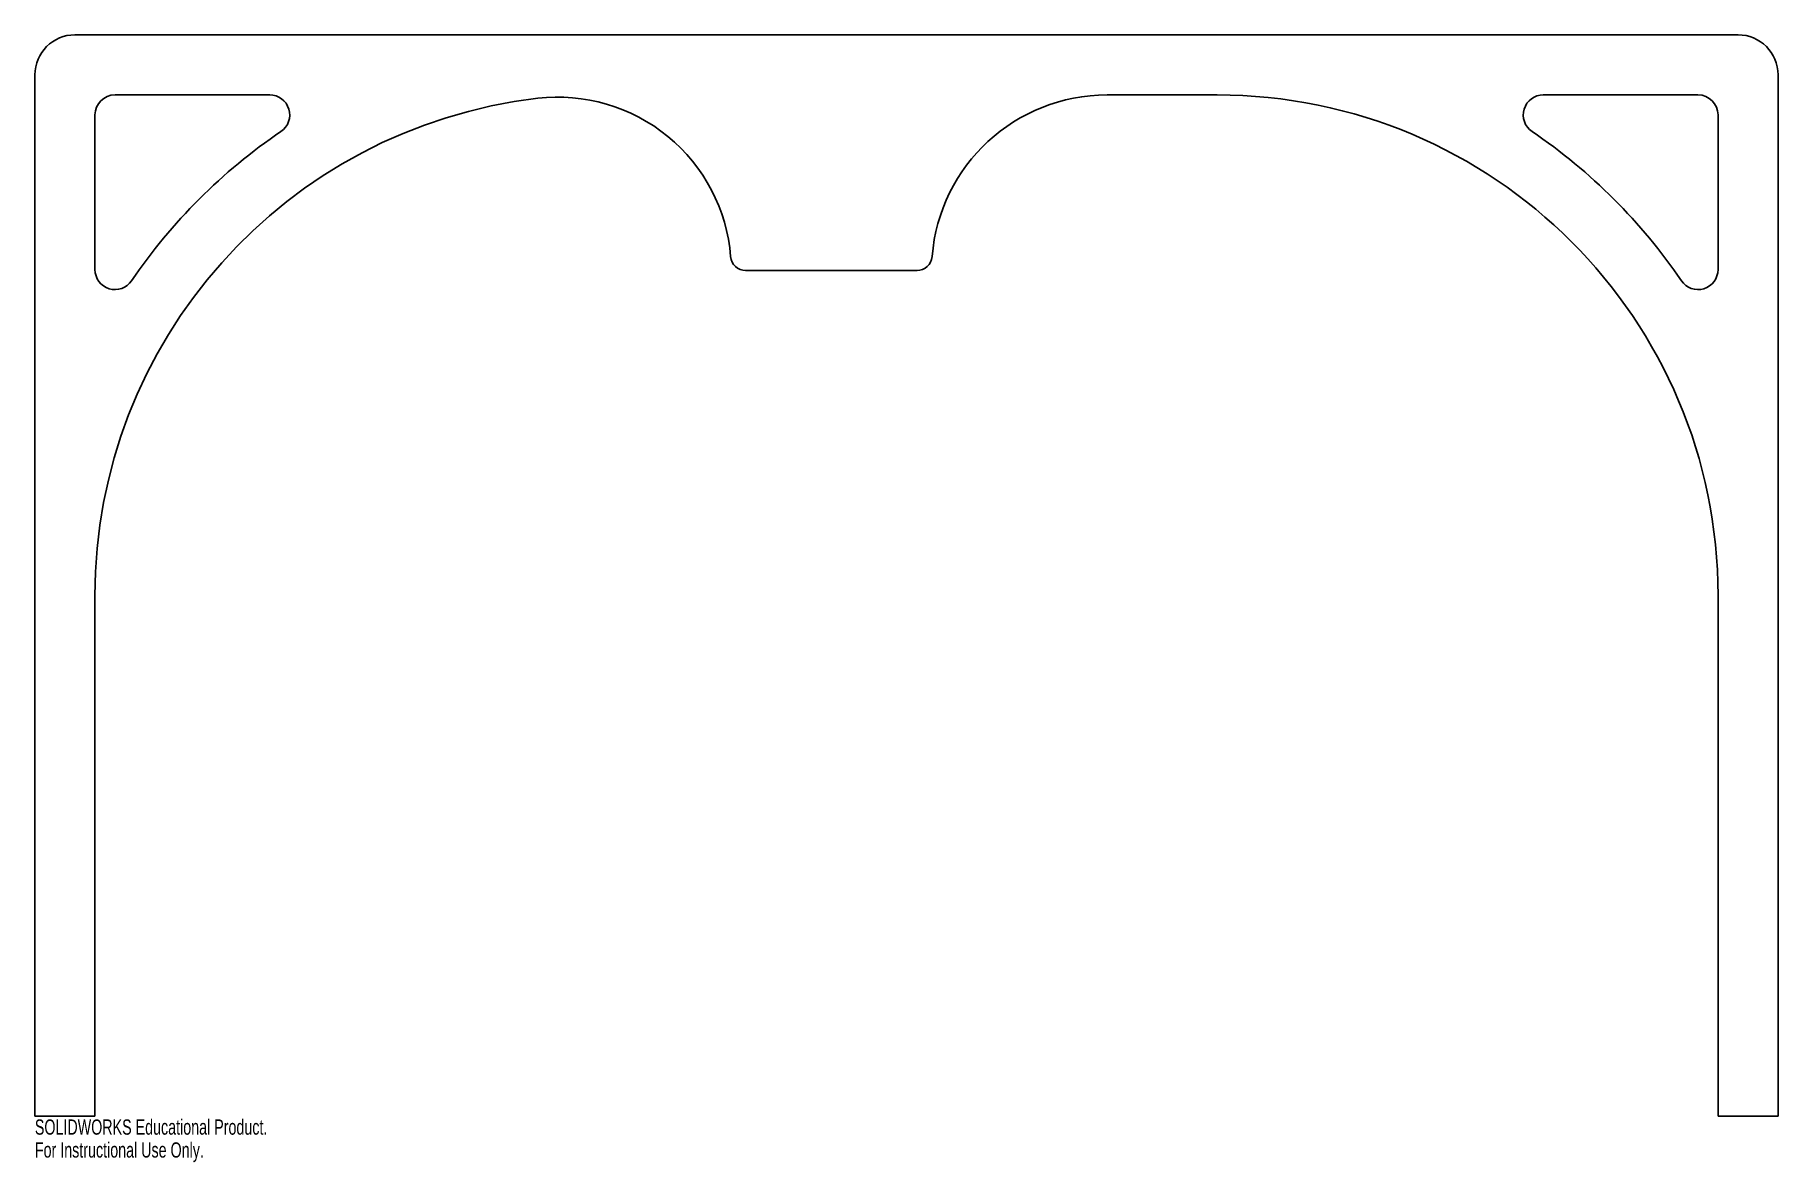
# Model space of a CAD drawing. Header units: inches. Extents: x -10.9 to 10.9, y -0.6 to 13.5.
import ezdxf

# ---------------------------------------------------------------- set-up
doc = ezdxf.new("R2010")
doc.units = ezdxf.units.IN
doc.header["$MEASUREMENT"] = 0
doc.styles.add('SLDTEXTSTYLE0', font='TXT', dxfattribs={"width": 0.7})

msp = doc.modelspace()

# ---------------------------------------------------------------- linework, layer by layer
at = {"color": 7, "linetype": 'Continuous', "lineweight": 25}
for p, q in [((10.375, 13.5), (-10.375, 13.5)), ((-10.875, 13), (-10.875, 0)), ((10.875, 0), (10.875, 13)), ((-7.945, 12.75), (-9.875, 12.75)), ((2.503, 12.75), (3.875, 12.75)), ((9.875, 12.75), (7.945, 12.75)), ((-10.125, 12.5), (-10.125, 10.57)), ((10.125, 10.57), (10.125, 12.5)), ((0.132, 10.56), (-2.007, 10.56)), ((-10.125, 0), (-10.125, 6.5)), ((10.125, 6.5), (10.125, 0)), ((-10.875, 0), (-10.125, 0)), ((10.125, 0), (10.875, 0))]:
    msp.add_line(p, q, dxfattribs=at)
for centre, radius, start, end in [((-10.375, 13), 0.5, 90, 180), ((10.375, 13), 0.5, 0, 90), ((-9.875, 12.5), 0.25, 90, 180), ((-3.875, 6.5), 6.25, 96.6734, 180), ((-7.945, 12.5), 0.25, 304.1484, 90), ((-4.35, 10.56), 2.163, 4.5763, 96.6734), ((2.503, 10.56), 2.19, 90, 175.4771), ((3.875, 6.5), 6.25, 0, 90), ((7.945, 12.5), 0.25, 90, 235.8516), ((9.875, 12.5), 0.25, 0, 90), ((-3.875, 6.5), 7, 124.1484, 145.8516), ((3.875, 6.5), 7, 34.1484, 55.8516), ((-2.007, 10.747), 0.188, 184.5763, 270), ((0.132, 10.747), 0.188, 270, 355.4771), ((-9.875, 10.57), 0.25, 180, 325.8516), ((9.875, 10.57), 0.25, 214.1484, 0)]:
    msp.add_arc(centre, radius, start, end, dxfattribs=at)

# ---------------------------------------------------------------- texts
at = {"color": 7, "linetype": 'Continuous', "char_height": 0.1903, "attachment_point": 1, "style": 'SLDTEXTSTYLE0'}
for s, insert in [('SOLIDWORKS Educational Product.', (-10.875, -0.04)), ('For Instructional Use Only.', (-10.875, -0.326))]:
    msp.add_mtext(s, dxfattribs=dict(at, insert=insert))

doc.saveas('drawing.dxf')
